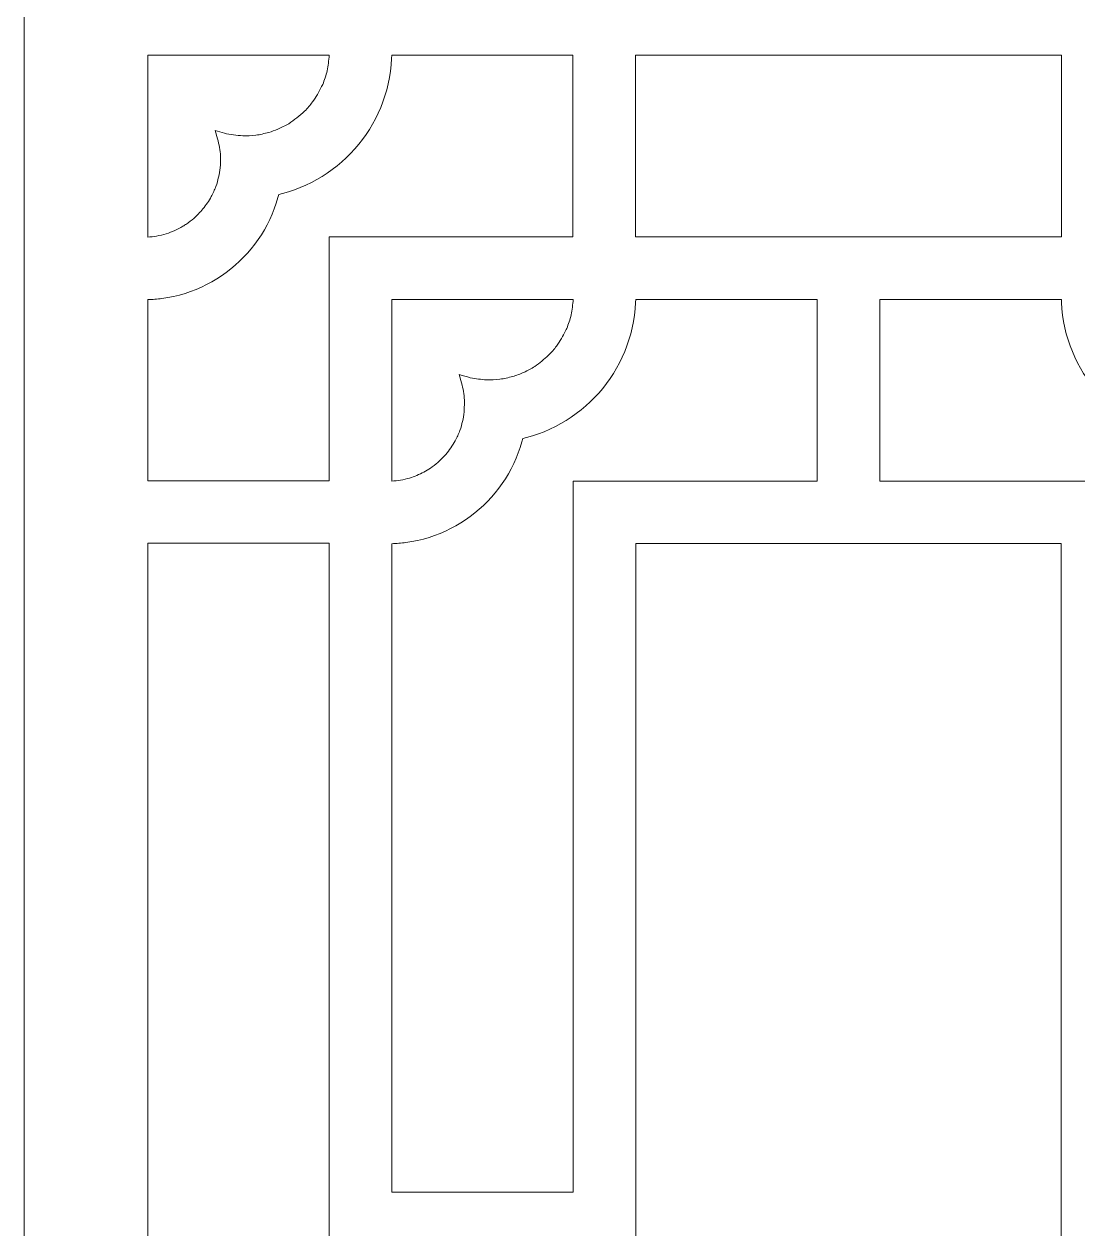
# Model space of a CAD drawing. Header units: centimetres. Extents: x -16.1 to -7.2, y -9.5 to 9.5.
# Drawn here: x -16.137 to -13.483, y -6.053 to -3.02 of the extents above; entities that cross this region are included whole.
import ezdxf

# ---------------------------------------------------------------- set-up
doc = ezdxf.new("R2010")
doc.units = ezdxf.units.CM
doc.header["$MEASUREMENT"] = 0
doc.layers.add('layer 1', color=7, linetype='Continuous')

msp = doc.modelspace()

# ---------------------------------------------------------------- linework, layer by layer
at = {"layer": 'layer 1', "color": 250, "lineweight": 9}
msp.add_open_spline([(-11.98374, 9.5), (-11.98374, 9.5), (-11.98374, -9.5), (-11.98374, -9.5), (-11.98374, -9.5), (-11.98374, -9.5), (-16.13676, -9.5), (-16.13676, -9.5), (-16.13676, -9.5), (-16.13676, -9.5), (-16.13676, 9.5), (-16.13676, 9.5), (-16.13676, 9.5), (-16.13676, 9.5), (-11.98374, 9.5), (-11.98374, 9.5)], degree=3, knots=[0, 0, 0, 0, 0.2, 0.2, 0.2, 0.2, 0.4, 0.4, 0.4, 0.4, 0.6, 0.6, 0.6, 0.6, 1, 1, 1, 1], dxfattribs=at)
at = {"layer": 'layer 1', "color": 7, "lineweight": 9}
for points, knots in [([(-15.29395, -3.32257), (-15.29395, -3.32257), (-15.30393, -3.33429), (-15.30393, -3.33429), (-15.30393, -3.33429), (-15.30393, -3.33429), (-15.31438, -3.34558), (-15.31438, -3.34558), (-15.31438, -3.34558), (-15.31438, -3.34558), (-15.32529, -3.35641), (-15.32529, -3.35641), (-15.32529, -3.35641), (-15.32529, -3.35641), (-15.33663, -3.3668), (-15.33663, -3.3668), (-15.33663, -3.3668), (-15.33663, -3.3668), (-15.34842, -3.37671), (-15.34842, -3.37671), (-15.34842, -3.37671), (-15.34842, -3.37671), (-15.36059, -3.38613), (-15.36059, -3.38613), (-15.36059, -3.38613), (-15.36059, -3.38613), (-15.37317, -3.39505), (-15.37317, -3.39505), (-15.37317, -3.39505), (-15.37317, -3.39505), (-15.38614, -3.40345), (-15.38614, -3.40345), (-15.38614, -3.40345), (-15.38614, -3.40345), (-15.39945, -3.41132), (-15.39945, -3.41132), (-15.39945, -3.41132), (-15.39945, -3.41132), (-15.41312, -3.41863), (-15.41312, -3.41863), (-15.41312, -3.41863), (-15.41312, -3.41863), (-15.42713, -3.42539), (-15.42713, -3.42539), (-15.42713, -3.42539), (-15.42713, -3.42539), (-15.44145, -3.43155), (-15.44145, -3.43155), (-15.44145, -3.43155), (-15.44145, -3.43155), (-15.45609, -3.43713), (-15.45609, -3.43713), (-15.45609, -3.43713), (-15.45609, -3.43713), (-15.47099, -3.4421), (-15.47099, -3.4421), (-15.47099, -3.4421), (-15.47099, -3.4421), (-15.48617, -3.44643), (-15.48617, -3.44643), (-15.48617, -3.44643), (-15.48617, -3.44643), (-15.49533, -3.44863), (-15.49533, -3.44863), (-15.49533, -3.44863), (-15.49533, -3.44863), (-15.49744, -3.45681), (-15.49744, -3.45681), (-15.49744, -3.45681), (-15.49744, -3.45681), (-15.50176, -3.47101), (-15.50176, -3.47101), (-15.50176, -3.47101), (-15.50176, -3.47101), (-15.50663, -3.48492), (-15.50663, -3.48492), (-15.50663, -3.48492), (-15.50663, -3.48492), (-15.51207, -3.49858), (-15.51207, -3.49858), (-15.51207, -3.49858), (-15.51207, -3.49858), (-15.51806, -3.51196), (-15.51806, -3.51196), (-15.51806, -3.51196), (-15.51806, -3.51196), (-15.5246, -3.52503), (-15.5246, -3.52503), (-15.5246, -3.52503), (-15.5246, -3.52503), (-15.53162, -3.53778), (-15.53162, -3.53778), (-15.53162, -3.53778), (-15.53162, -3.53778), (-15.5392, -3.55021), (-15.5392, -3.55021), (-15.5392, -3.55021), (-15.5392, -3.55021), (-15.54724, -3.5623), (-15.54724, -3.5623), (-15.54724, -3.5623), (-15.54724, -3.5623), (-15.55575, -3.57403), (-15.55575, -3.57403), (-15.55575, -3.57403), (-15.55575, -3.57403), (-15.56474, -3.58539), (-15.56474, -3.58539), (-15.56474, -3.58539), (-15.56474, -3.58539), (-15.57417, -3.59638), (-15.57417, -3.59638), (-15.57417, -3.59638), (-15.57417, -3.59638), (-15.58402, -3.60696), (-15.58402, -3.60696), (-15.58402, -3.60696), (-15.58402, -3.60696), (-15.59432, -3.61713), (-15.59432, -3.61713), (-15.59432, -3.61713), (-15.59432, -3.61713), (-15.60502, -3.62687), (-15.60502, -3.62687), (-15.60502, -3.62687), (-15.60502, -3.62687), (-15.61612, -3.63618), (-15.61612, -3.63618), (-15.61612, -3.63618), (-15.61612, -3.63618), (-15.62758, -3.64502), (-15.62758, -3.64502), (-15.62758, -3.64502), (-15.62758, -3.64502), (-15.63943, -3.65341), (-15.63943, -3.65341), (-15.63943, -3.65341), (-15.63943, -3.65341), (-15.65159, -3.66133), (-15.65159, -3.66133), (-15.65159, -3.66133), (-15.65159, -3.66133), (-15.66412, -3.66873), (-15.66412, -3.66873), (-15.66412, -3.66873), (-15.66412, -3.66873), (-15.67697, -3.67563), (-15.67697, -3.67563), (-15.67697, -3.67563), (-15.67697, -3.67563), (-15.69013, -3.682), (-15.69013, -3.682), (-15.69013, -3.682), (-15.69013, -3.682), (-15.70358, -3.68784), (-15.70358, -3.68784), (-15.70358, -3.68784), (-15.70358, -3.68784), (-15.71731, -3.69313), (-15.71731, -3.69313), (-15.71731, -3.69313), (-15.71731, -3.69313), (-15.73131, -3.69785), (-15.73131, -3.69785), (-15.73131, -3.69785), (-15.73131, -3.69785), (-15.74558, -3.70199), (-15.74558, -3.70199), (-15.74558, -3.70199), (-15.74558, -3.70199), (-15.76008, -3.70553), (-15.76008, -3.70553), (-15.76008, -3.70553), (-15.76008, -3.70553), (-15.77479, -3.70847), (-15.77479, -3.70847), (-15.77479, -3.70847), (-15.77479, -3.70847), (-15.78973, -3.7108), (-15.78973, -3.7108), (-15.78973, -3.7108), (-15.80156, -3.71211), (-15.81335, -3.71334), (-15.82527, -3.71362), (-15.82527, -3.71362), (-15.82527, -3.71362), (-15.82527, -4.16979), (-15.82527, -4.16979), (-15.82527, -4.16979), (-15.82527, -4.16979), (-15.368, -4.16979), (-15.368, -4.16979), (-15.368, -4.16979), (-15.368, -4.16979), (-15.368, -3.55577), (-15.368, -3.55577), (-15.368, -3.55577), (-15.368, -3.55577), (-14.75439, -3.55577), (-14.75439, -3.55577), (-14.75439, -3.55577), (-14.75439, -3.55577), (-14.75439, -3.09848), (-14.75439, -3.09848), (-14.75439, -3.09848), (-14.75439, -3.09848), (-15.21092, -3.09848), (-15.21092, -3.09848), (-15.21092, -3.09848), (-15.21092, -3.09848), (-15.21109, -3.10608), (-15.21109, -3.10608), (-15.21109, -3.10608), (-15.21109, -3.10608), (-15.21215, -3.12235), (-15.21215, -3.12235), (-15.21215, -3.12235), (-15.21215, -3.12235), (-15.21396, -3.13844), (-15.21396, -3.13844), (-15.21396, -3.13844), (-15.21396, -3.13844), (-15.21642, -3.15431), (-15.21642, -3.15431), (-15.21642, -3.15431), (-15.21642, -3.15431), (-15.21953, -3.16995), (-15.21953, -3.16995), (-15.21953, -3.16995), (-15.21953, -3.16995), (-15.22333, -3.18535), (-15.22333, -3.18535), (-15.22333, -3.18535), (-15.22333, -3.18535), (-15.2278, -3.20049), (-15.2278, -3.20049), (-15.2278, -3.20049), (-15.2278, -3.20049), (-15.23283, -3.21535), (-15.23283, -3.21535), (-15.23283, -3.21535), (-15.23283, -3.21535), (-15.23851, -3.22992), (-15.23851, -3.22992), (-15.23851, -3.22992), (-15.23851, -3.22992), (-15.24478, -3.2442), (-15.24478, -3.2442), (-15.24478, -3.2442), (-15.24478, -3.2442), (-15.25161, -3.25816), (-15.25161, -3.25816), (-15.25161, -3.25816), (-15.25161, -3.25816), (-15.25902, -3.27176), (-15.25902, -3.27176), (-15.25902, -3.27176), (-15.25902, -3.27176), (-15.26695, -3.28504), (-15.26695, -3.28504), (-15.26695, -3.28504), (-15.26695, -3.28504), (-15.27543, -3.29793), (-15.27543, -3.29793), (-15.27543, -3.29793), (-15.27543, -3.29793), (-15.28446, -3.31046), (-15.28446, -3.31046), (-15.28446, -3.31046), (-15.28446, -3.31046), (-15.29395, -3.32257), (-15.29395, -3.32257)], [0, 0, 0, 0, 0.0144928, 0.0144928, 0.0144928, 0.0144928, 0.0289855, 0.0289855, 0.0289855, 0.0289855, 0.0434783, 0.0434783, 0.0434783, 0.0434783, 0.057971, 0.057971, 0.057971, 0.057971, 0.0724638, 0.0724638, 0.0724638, 0.0724638, 0.0869565, 0.0869565, 0.0869565, 0.0869565, 0.1014493, 0.1014493, 0.1014493, 0.1014493, 0.115942, 0.115942, 0.115942, 0.115942, 0.1304348, 0.1304348, 0.1304348, 0.1304348, 0.1449275, 0.1449275, 0.1449275, 0.1449275, 0.1594203, 0.1594203, 0.1594203, 0.1594203, 0.173913, 0.173913, 0.173913, 0.173913, 0.1884058, 0.1884058, 0.1884058, 0.1884058, 0.2028986, 0.2028986, 0.2028986, 0.2028986, 0.2173913, 0.2173913, 0.2173913, 0.2173913, 0.2318841, 0.2318841, 0.2318841, 0.2318841, 0.2463768, 0.2463768, 0.2463768, 0.2463768, 0.2608696, 0.2608696, 0.2608696, 0.2608696, 0.2753623, 0.2753623, 0.2753623, 0.2753623, 0.2898551, 0.2898551, 0.2898551, 0.2898551, 0.3043478, 0.3043478, 0.3043478, 0.3043478, 0.3188406, 0.3188406, 0.3188406, 0.3188406, 0.3333333, 0.3333333, 0.3333333, 0.3333333, 0.3478261, 0.3478261, 0.3478261, 0.3478261, 0.3623188, 0.3623188, 0.3623188, 0.3623188, 0.3768116, 0.3768116, 0.3768116, 0.3768116, 0.3913043, 0.3913043, 0.3913043, 0.3913043, 0.4057971, 0.4057971, 0.4057971, 0.4057971, 0.4202899, 0.4202899, 0.4202899, 0.4202899, 0.4347826, 0.4347826, 0.4347826, 0.4347826, 0.4492754, 0.4492754, 0.4492754, 0.4492754, 0.4637681, 0.4637681, 0.4637681, 0.4637681, 0.4782609, 0.4782609, 0.4782609, 0.4782609, 0.4927536, 0.4927536, 0.4927536, 0.4927536, 0.5072464, 0.5072464, 0.5072464, 0.5072464, 0.5217391, 0.5217391, 0.5217391, 0.5217391, 0.5362319, 0.5362319, 0.5362319, 0.5362319, 0.5507246, 0.5507246, 0.5507246, 0.5507246, 0.5652174, 0.5652174, 0.5652174, 0.5652174, 0.5797101, 0.5797101, 0.5797101, 0.5797101, 0.5942029, 0.5942029, 0.5942029, 0.5942029, 0.6086957, 0.6086957, 0.6086957, 0.6086957, 0.6231884, 0.6231884, 0.6231884, 0.6231884, 0.6376812, 0.6376812, 0.6376812, 0.6376812, 0.6521739, 0.6521739, 0.6521739, 0.6521739, 0.6666667, 0.6666667, 0.6666667, 0.6666667, 0.6811594, 0.6811594, 0.6811594, 0.6811594, 0.6956522, 0.6956522, 0.6956522, 0.6956522, 0.7101449, 0.7101449, 0.7101449, 0.7101449, 0.7246377, 0.7246377, 0.7246377, 0.7246377, 0.7391304, 0.7391304, 0.7391304, 0.7391304, 0.7536232, 0.7536232, 0.7536232, 0.7536232, 0.7681159, 0.7681159, 0.7681159, 0.7681159, 0.7826087, 0.7826087, 0.7826087, 0.7826087, 0.7971014, 0.7971014, 0.7971014, 0.7971014, 0.8115942, 0.8115942, 0.8115942, 0.8115942, 0.826087, 0.826087, 0.826087, 0.826087, 0.8405797, 0.8405797, 0.8405797, 0.8405797, 0.8550725, 0.8550725, 0.8550725, 0.8550725, 0.8695652, 0.8695652, 0.8695652, 0.8695652, 0.884058, 0.884058, 0.884058, 0.884058, 0.8985507, 0.8985507, 0.8985507, 0.8985507, 0.9130435, 0.9130435, 0.9130435, 0.9130435, 0.9275362, 0.9275362, 0.9275362, 0.9275362, 0.942029, 0.942029, 0.942029, 0.942029, 0.9565217, 0.9565217, 0.9565217, 0.9565217, 0.9710145, 0.9710145, 0.9710145, 0.9710145, 1, 1, 1, 1]), ([(-15.77865, -3.54782), (-15.7641, -3.54285), (-15.75031, -3.53662), (-15.73699, -3.52892), (-15.73699, -3.52892), (-15.73396, -3.52714), (-15.73095, -3.5253), (-15.72798, -3.5234), (-15.72798, -3.5234), (-15.72168, -3.51868), (-15.71518, -3.5142), (-15.7093, -3.50895), (-15.7093, -3.50895), (-15.70112, -3.50154), (-15.69354, -3.49374), (-15.68646, -3.48526), (-15.68646, -3.48526), (-15.67851, -3.4755), (-15.67151, -3.46524), (-15.66519, -3.45434), (-15.66519, -3.45434), (-15.66086, -3.44594), (-15.65701, -3.43737), (-15.65351, -3.4286), (-15.65351, -3.4286), (-15.64837, -3.41338), (-15.64483, -3.39793), (-15.64276, -3.382), (-15.64276, -3.382), (-15.64202, -3.37202), (-15.64178, -3.36204), (-15.64199, -3.35204), (-15.64199, -3.35204), (-15.64314, -3.33733), (-15.64555, -3.32295), (-15.64933, -3.30868), (-15.64933, -3.30868), (-15.64933, -3.30868), (-15.65515, -3.28761), (-15.65515, -3.28761), (-15.65515, -3.28761), (-15.64752, -3.28992), (-15.63989, -3.29233), (-15.63226, -3.29451), (-15.63226, -3.29451), (-15.61703, -3.29799), (-15.60176, -3.30013), (-15.5862, -3.30092), (-15.5862, -3.30092), (-15.57521, -3.30143), (-15.56419, -3.30058), (-15.55328, -3.29941), (-15.55328, -3.29941), (-15.5422, -3.2982), (-15.53129, -3.29553), (-15.5206, -3.29248), (-15.5206, -3.29248), (-15.51281, -3.29019), (-15.50517, -3.28754), (-15.49763, -3.28457), (-15.49763, -3.28457), (-15.4883, -3.28033), (-15.47922, -3.27566), (-15.47031, -3.27056), (-15.47031, -3.27056), (-15.45593, -3.26129), (-15.44261, -3.25082), (-15.43019, -3.239), (-15.43019, -3.239), (-15.42313, -3.23158), (-15.41643, -3.22386), (-15.41009, -3.21583), (-15.41009, -3.21583), (-15.40142, -3.2036), (-15.39382, -3.19082), (-15.38731, -3.17733), (-15.38731, -3.17733), (-15.3864, -3.17542), (-15.38551, -3.17349), (-15.38463, -3.17157), (-15.38463, -3.17157), (-15.38028, -3.16056), (-15.37613, -3.14907), (-15.37361, -3.13749), (-15.37361, -3.13749), (-15.37093, -3.12458), (-15.36918, -3.11166), (-15.36841, -3.09848), (-15.36841, -3.09848), (-15.36841, -3.09848), (-15.82527, -3.09848), (-15.82527, -3.09848), (-15.82527, -3.09848), (-15.82527, -3.09848), (-15.82527, -3.55597), (-15.82527, -3.55597), (-15.82527, -3.55597), (-15.81795, -3.55562), (-15.81045, -3.55503), (-15.80324, -3.55366), (-15.80324, -3.55366), (-15.79495, -3.55206), (-15.78677, -3.55012), (-15.77865, -3.54782)], [0, 0, 0, 0, 0.037037, 0.037037, 0.037037, 0.037037, 0.0740741, 0.0740741, 0.0740741, 0.0740741, 0.1111111, 0.1111111, 0.1111111, 0.1111111, 0.1481481, 0.1481481, 0.1481481, 0.1481481, 0.1851852, 0.1851852, 0.1851852, 0.1851852, 0.2222222, 0.2222222, 0.2222222, 0.2222222, 0.2592593, 0.2592593, 0.2592593, 0.2592593, 0.2962963, 0.2962963, 0.2962963, 0.2962963, 0.3333333, 0.3333333, 0.3333333, 0.3333333, 0.3703704, 0.3703704, 0.3703704, 0.3703704, 0.4074074, 0.4074074, 0.4074074, 0.4074074, 0.4444444, 0.4444444, 0.4444444, 0.4444444, 0.4814815, 0.4814815, 0.4814815, 0.4814815, 0.5185185, 0.5185185, 0.5185185, 0.5185185, 0.5555556, 0.5555556, 0.5555556, 0.5555556, 0.5925926, 0.5925926, 0.5925926, 0.5925926, 0.6296296, 0.6296296, 0.6296296, 0.6296296, 0.6666667, 0.6666667, 0.6666667, 0.6666667, 0.7037037, 0.7037037, 0.7037037, 0.7037037, 0.7407407, 0.7407407, 0.7407407, 0.7407407, 0.7777778, 0.7777778, 0.7777778, 0.7777778, 0.8148148, 0.8148148, 0.8148148, 0.8148148, 0.8518519, 0.8518519, 0.8518519, 0.8518519, 0.8888889, 0.8888889, 0.8888889, 0.8888889, 0.9259259, 0.9259259, 0.9259259, 0.9259259, 1, 1, 1, 1]), ([(-13.52407, -3.09848), (-13.52407, -3.09848), (-14.59712, -3.09848), (-14.59712, -3.09848), (-14.59712, -3.09848), (-14.59712, -3.09848), (-14.59712, -3.55577), (-14.59712, -3.55577), (-14.59712, -3.55577), (-14.59712, -3.55577), (-13.52407, -3.55577), (-13.52407, -3.55577), (-13.52407, -3.55577), (-13.52407, -3.55577), (-13.52407, -3.09848), (-13.52407, -3.09848)], [0, 0, 0, 0, 0.2, 0.2, 0.2, 0.2, 0.4, 0.4, 0.4, 0.4, 0.6, 0.6, 0.6, 0.6, 1, 1, 1, 1]), ([(-14.64446, -3.88632), (-14.64446, -3.88632), (-14.65241, -3.89959), (-14.65241, -3.89959), (-14.65241, -3.89959), (-14.65241, -3.89959), (-14.66089, -3.91249), (-14.66089, -3.91249), (-14.66089, -3.91249), (-14.66089, -3.91249), (-14.66988, -3.925), (-14.66988, -3.925), (-14.66988, -3.925), (-14.66988, -3.925), (-14.67938, -3.93713), (-14.67938, -3.93713), (-14.67938, -3.93713), (-14.67938, -3.93713), (-14.68939, -3.94884), (-14.68939, -3.94884), (-14.68939, -3.94884), (-14.68939, -3.94884), (-14.69983, -3.96012), (-14.69983, -3.96012), (-14.69983, -3.96012), (-14.69983, -3.96012), (-14.71075, -3.97096), (-14.71075, -3.97096), (-14.71075, -3.97096), (-14.71075, -3.97096), (-14.72209, -3.98136), (-14.72209, -3.98136), (-14.72209, -3.98136), (-14.72209, -3.98136), (-14.73386, -3.99125), (-14.73386, -3.99125), (-14.73386, -3.99125), (-14.73386, -3.99125), (-14.74605, -4.00068), (-14.74605, -4.00068), (-14.74605, -4.00068), (-14.74605, -4.00068), (-14.75863, -4.00961), (-14.75863, -4.00961), (-14.75863, -4.00961), (-14.75863, -4.00961), (-14.77159, -4.01801), (-14.77159, -4.01801), (-14.77159, -4.01801), (-14.77159, -4.01801), (-14.7849, -4.02588), (-14.7849, -4.02588), (-14.7849, -4.02588), (-14.7849, -4.02588), (-14.79856, -4.03319), (-14.79856, -4.03319), (-14.79856, -4.03319), (-14.79856, -4.03319), (-14.81258, -4.03993), (-14.81258, -4.03993), (-14.81258, -4.03993), (-14.81258, -4.03993), (-14.82689, -4.04611), (-14.82689, -4.04611), (-14.82689, -4.04611), (-14.82689, -4.04611), (-14.84152, -4.05169), (-14.84152, -4.05169), (-14.84152, -4.05169), (-14.84152, -4.05169), (-14.85642, -4.05666), (-14.85642, -4.05666), (-14.85642, -4.05666), (-14.85642, -4.05666), (-14.87163, -4.06099), (-14.87163, -4.06099), (-14.87163, -4.06099), (-14.87163, -4.06099), (-14.88076, -4.06319), (-14.88076, -4.06319), (-14.88076, -4.06319), (-14.88076, -4.06319), (-14.88289, -4.07136), (-14.88289, -4.07136), (-14.88289, -4.07136), (-14.88289, -4.07136), (-14.88719, -4.08555), (-14.88719, -4.08555), (-14.88719, -4.08555), (-14.88719, -4.08555), (-14.89208, -4.09948), (-14.89208, -4.09948), (-14.89208, -4.09948), (-14.89208, -4.09948), (-14.89752, -4.11314), (-14.89752, -4.11314), (-14.89752, -4.11314), (-14.89752, -4.11314), (-14.90351, -4.12652), (-14.90351, -4.12652), (-14.90351, -4.12652), (-14.90351, -4.12652), (-14.91002, -4.13958), (-14.91002, -4.13958), (-14.91002, -4.13958), (-14.91002, -4.13958), (-14.91708, -4.15234), (-14.91708, -4.15234), (-14.91708, -4.15234), (-14.91708, -4.15234), (-14.92463, -4.16476), (-14.92463, -4.16476), (-14.92463, -4.16476), (-14.92463, -4.16476), (-14.93266, -4.17686), (-14.93266, -4.17686), (-14.93266, -4.17686), (-14.93266, -4.17686), (-14.9412, -4.18859), (-14.9412, -4.18859), (-14.9412, -4.18859), (-14.9412, -4.18859), (-14.95017, -4.19995), (-14.95017, -4.19995), (-14.95017, -4.19995), (-14.95017, -4.19995), (-14.95963, -4.21092), (-14.95963, -4.21092), (-14.95963, -4.21092), (-14.95963, -4.21092), (-14.96947, -4.2215), (-14.96947, -4.2215), (-14.96947, -4.2215), (-14.96947, -4.2215), (-14.97976, -4.23168), (-14.97976, -4.23168), (-14.97976, -4.23168), (-14.97976, -4.23168), (-14.99047, -4.24143), (-14.99047, -4.24143), (-14.99047, -4.24143), (-14.99047, -4.24143), (-15.00156, -4.25072), (-15.00156, -4.25072), (-15.00156, -4.25072), (-15.00156, -4.25072), (-15.01301, -4.25958), (-15.01301, -4.25958), (-15.01301, -4.25958), (-15.01301, -4.25958), (-15.02485, -4.26796), (-15.02485, -4.26796), (-15.02485, -4.26796), (-15.02485, -4.26796), (-15.03705, -4.27587), (-15.03705, -4.27587), (-15.03705, -4.27587), (-15.03705, -4.27587), (-15.04957, -4.28328), (-15.04957, -4.28328), (-15.04957, -4.28328), (-15.04957, -4.28328), (-15.0624, -4.29018), (-15.0624, -4.29018), (-15.0624, -4.29018), (-15.0624, -4.29018), (-15.07558, -4.29656), (-15.07558, -4.29656), (-15.07558, -4.29656), (-15.07558, -4.29656), (-15.08904, -4.3024), (-15.08904, -4.3024), (-15.08904, -4.3024), (-15.08904, -4.3024), (-15.10276, -4.30768), (-15.10276, -4.30768), (-15.10276, -4.30768), (-15.10276, -4.30768), (-15.11677, -4.31241), (-15.11677, -4.31241), (-15.11677, -4.31241), (-15.11677, -4.31241), (-15.13104, -4.31655), (-15.13104, -4.31655), (-15.13104, -4.31655), (-15.13104, -4.31655), (-15.14551, -4.32009), (-15.14551, -4.32009), (-15.14551, -4.32009), (-15.14551, -4.32009), (-15.16024, -4.32303), (-15.16024, -4.32303), (-15.16024, -4.32303), (-15.16024, -4.32303), (-15.17518, -4.32534), (-15.17518, -4.32534), (-15.17518, -4.32534), (-15.18702, -4.32665), (-15.19878, -4.32789), (-15.21073, -4.32817), (-15.21073, -4.32817), (-15.21073, -4.32817), (-15.21073, -5.96103), (-15.21073, -5.96103), (-15.21073, -5.96103), (-15.21073, -5.96103), (-14.75343, -5.96103), (-14.75343, -5.96103), (-14.75343, -5.96103), (-14.75343, -5.96103), (-14.75343, -4.17033), (-14.75343, -4.17033), (-14.75343, -4.17033), (-14.75343, -4.17033), (-14.13889, -4.17033), (-14.13889, -4.17033), (-14.13889, -4.17033), (-14.13889, -4.17033), (-14.13889, -3.71304), (-14.13889, -3.71304), (-14.13889, -3.71304), (-14.13889, -3.71304), (-14.59635, -3.71304), (-14.59635, -3.71304), (-14.59635, -3.71304), (-14.59635, -3.71304), (-14.59651, -3.72064), (-14.59651, -3.72064), (-14.59651, -3.72064), (-14.59651, -3.72064), (-14.59761, -3.73691), (-14.59761, -3.73691), (-14.59761, -3.73691), (-14.59761, -3.73691), (-14.59939, -3.753), (-14.59939, -3.753), (-14.59939, -3.753), (-14.59939, -3.753), (-14.60188, -3.76886), (-14.60188, -3.76886), (-14.60188, -3.76886), (-14.60188, -3.76886), (-14.60499, -3.78449), (-14.60499, -3.78449), (-14.60499, -3.78449), (-14.60499, -3.78449), (-14.60879, -3.79989), (-14.60879, -3.79989), (-14.60879, -3.79989), (-14.60879, -3.79989), (-14.61322, -3.81505), (-14.61322, -3.81505), (-14.61322, -3.81505), (-14.61322, -3.81505), (-14.61829, -3.82991), (-14.61829, -3.82991), (-14.61829, -3.82991), (-14.61829, -3.82991), (-14.62397, -3.84448), (-14.62397, -3.84448), (-14.62397, -3.84448), (-14.62397, -3.84448), (-14.63021, -3.85875), (-14.63021, -3.85875), (-14.63021, -3.85875), (-14.63021, -3.85875), (-14.63704, -3.87272), (-14.63704, -3.87272), (-14.63704, -3.87272), (-14.63704, -3.87272), (-14.64446, -3.88632), (-14.64446, -3.88632)], [0, 0, 0, 0, 0.0144928, 0.0144928, 0.0144928, 0.0144928, 0.0289855, 0.0289855, 0.0289855, 0.0289855, 0.0434783, 0.0434783, 0.0434783, 0.0434783, 0.057971, 0.057971, 0.057971, 0.057971, 0.0724638, 0.0724638, 0.0724638, 0.0724638, 0.0869565, 0.0869565, 0.0869565, 0.0869565, 0.1014493, 0.1014493, 0.1014493, 0.1014493, 0.115942, 0.115942, 0.115942, 0.115942, 0.1304348, 0.1304348, 0.1304348, 0.1304348, 0.1449275, 0.1449275, 0.1449275, 0.1449275, 0.1594203, 0.1594203, 0.1594203, 0.1594203, 0.173913, 0.173913, 0.173913, 0.173913, 0.1884058, 0.1884058, 0.1884058, 0.1884058, 0.2028986, 0.2028986, 0.2028986, 0.2028986, 0.2173913, 0.2173913, 0.2173913, 0.2173913, 0.2318841, 0.2318841, 0.2318841, 0.2318841, 0.2463768, 0.2463768, 0.2463768, 0.2463768, 0.2608696, 0.2608696, 0.2608696, 0.2608696, 0.2753623, 0.2753623, 0.2753623, 0.2753623, 0.2898551, 0.2898551, 0.2898551, 0.2898551, 0.3043478, 0.3043478, 0.3043478, 0.3043478, 0.3188406, 0.3188406, 0.3188406, 0.3188406, 0.3333333, 0.3333333, 0.3333333, 0.3333333, 0.3478261, 0.3478261, 0.3478261, 0.3478261, 0.3623188, 0.3623188, 0.3623188, 0.3623188, 0.3768116, 0.3768116, 0.3768116, 0.3768116, 0.3913043, 0.3913043, 0.3913043, 0.3913043, 0.4057971, 0.4057971, 0.4057971, 0.4057971, 0.4202899, 0.4202899, 0.4202899, 0.4202899, 0.4347826, 0.4347826, 0.4347826, 0.4347826, 0.4492754, 0.4492754, 0.4492754, 0.4492754, 0.4637681, 0.4637681, 0.4637681, 0.4637681, 0.4782609, 0.4782609, 0.4782609, 0.4782609, 0.4927536, 0.4927536, 0.4927536, 0.4927536, 0.5072464, 0.5072464, 0.5072464, 0.5072464, 0.5217391, 0.5217391, 0.5217391, 0.5217391, 0.5362319, 0.5362319, 0.5362319, 0.5362319, 0.5507246, 0.5507246, 0.5507246, 0.5507246, 0.5652174, 0.5652174, 0.5652174, 0.5652174, 0.5797101, 0.5797101, 0.5797101, 0.5797101, 0.5942029, 0.5942029, 0.5942029, 0.5942029, 0.6086957, 0.6086957, 0.6086957, 0.6086957, 0.6231884, 0.6231884, 0.6231884, 0.6231884, 0.6376812, 0.6376812, 0.6376812, 0.6376812, 0.6521739, 0.6521739, 0.6521739, 0.6521739, 0.6666667, 0.6666667, 0.6666667, 0.6666667, 0.6811594, 0.6811594, 0.6811594, 0.6811594, 0.6956522, 0.6956522, 0.6956522, 0.6956522, 0.7101449, 0.7101449, 0.7101449, 0.7101449, 0.7246377, 0.7246377, 0.7246377, 0.7246377, 0.7391304, 0.7391304, 0.7391304, 0.7391304, 0.7536232, 0.7536232, 0.7536232, 0.7536232, 0.7681159, 0.7681159, 0.7681159, 0.7681159, 0.7826087, 0.7826087, 0.7826087, 0.7826087, 0.7971014, 0.7971014, 0.7971014, 0.7971014, 0.8115942, 0.8115942, 0.8115942, 0.8115942, 0.826087, 0.826087, 0.826087, 0.826087, 0.8405797, 0.8405797, 0.8405797, 0.8405797, 0.8550725, 0.8550725, 0.8550725, 0.8550725, 0.8695652, 0.8695652, 0.8695652, 0.8695652, 0.884058, 0.884058, 0.884058, 0.884058, 0.8985507, 0.8985507, 0.8985507, 0.8985507, 0.9130435, 0.9130435, 0.9130435, 0.9130435, 0.9275362, 0.9275362, 0.9275362, 0.9275362, 0.942029, 0.942029, 0.942029, 0.942029, 0.9565217, 0.9565217, 0.9565217, 0.9565217, 0.9710145, 0.9710145, 0.9710145, 0.9710145, 1, 1, 1, 1]), ([(-15.16563, -4.16282), (-15.15951, -4.16108), (-15.15336, -4.15852), (-15.1475, -4.15606), (-15.1475, -4.15606), (-15.13561, -4.15096), (-15.12432, -4.1449), (-15.11343, -4.13796), (-15.11343, -4.13796), (-15.10711, -4.13323), (-15.10063, -4.12874), (-15.09476, -4.1235), (-15.09476, -4.1235), (-15.08772, -4.11713), (-15.08113, -4.11049), (-15.07489, -4.10334), (-15.07489, -4.10334), (-15.06568, -4.09257), (-15.05775, -4.08114), (-15.05061, -4.06888), (-15.05061, -4.06888), (-15.04632, -4.06048), (-15.04244, -4.05192), (-15.03897, -4.04316), (-15.03897, -4.04316), (-15.03382, -4.02794), (-15.03029, -4.01249), (-15.02822, -3.99655), (-15.02822, -3.99655), (-15.02822, -3.99655), (-15.02745, -3.9666), (-15.02745, -3.9666), (-15.02745, -3.9666), (-15.0286, -3.95189), (-15.03101, -3.93751), (-15.03478, -3.92324), (-15.03478, -3.92324), (-15.03478, -3.92324), (-15.0406, -3.90214), (-15.0406, -3.90214), (-15.0406, -3.90214), (-15.03139, -3.90495), (-15.02228, -3.9081), (-15.01288, -3.91013), (-15.01288, -3.91013), (-14.99923, -3.91299), (-14.98555, -3.91476), (-14.97164, -3.91546), (-14.97164, -3.91546), (-14.96067, -3.91597), (-14.94965, -3.91514), (-14.93873, -3.91397), (-14.93873, -3.91397), (-14.92766, -3.91276), (-14.91675, -3.91009), (-14.90605, -3.90702), (-14.90605, -3.90702), (-14.89646, -3.90421), (-14.88699, -3.90101), (-14.87797, -3.89676), (-14.87797, -3.89676), (-14.86851, -3.89224), (-14.85916, -3.88747), (-14.85046, -3.88162), (-14.85046, -3.88162), (-14.83804, -3.87322), (-14.82651, -3.86389), (-14.81565, -3.85356), (-14.81565, -3.85356), (-14.80859, -3.84614), (-14.80189, -3.83842), (-14.79555, -3.83038), (-14.79555, -3.83038), (-14.78687, -3.81816), (-14.77928, -3.80538), (-14.77277, -3.79188), (-14.77277, -3.79188), (-14.77186, -3.78998), (-14.77093, -3.78805), (-14.77006, -3.78612), (-14.77006, -3.78612), (-14.76574, -3.77512), (-14.76158, -3.76363), (-14.75907, -3.75205), (-14.75907, -3.75205), (-14.75636, -3.73914), (-14.75464, -3.72622), (-14.75384, -3.71304), (-14.75384, -3.71304), (-14.75384, -3.71304), (-15.21073, -3.71304), (-15.21073, -3.71304), (-15.21073, -3.71304), (-15.21073, -3.71304), (-15.21073, -4.17053), (-15.21073, -4.17053), (-15.21073, -4.17053), (-15.2034, -4.17018), (-15.19591, -4.16959), (-15.18869, -4.16822), (-15.18869, -4.16822), (-15.18092, -4.16672), (-15.17326, -4.16491), (-15.16563, -4.16282)], [0, 0, 0, 0, 0.037037, 0.037037, 0.037037, 0.037037, 0.0740741, 0.0740741, 0.0740741, 0.0740741, 0.1111111, 0.1111111, 0.1111111, 0.1111111, 0.1481481, 0.1481481, 0.1481481, 0.1481481, 0.1851852, 0.1851852, 0.1851852, 0.1851852, 0.2222222, 0.2222222, 0.2222222, 0.2222222, 0.2592593, 0.2592593, 0.2592593, 0.2592593, 0.2962963, 0.2962963, 0.2962963, 0.2962963, 0.3333333, 0.3333333, 0.3333333, 0.3333333, 0.3703704, 0.3703704, 0.3703704, 0.3703704, 0.4074074, 0.4074074, 0.4074074, 0.4074074, 0.4444444, 0.4444444, 0.4444444, 0.4444444, 0.4814815, 0.4814815, 0.4814815, 0.4814815, 0.5185185, 0.5185185, 0.5185185, 0.5185185, 0.5555556, 0.5555556, 0.5555556, 0.5555556, 0.5925926, 0.5925926, 0.5925926, 0.5925926, 0.6296296, 0.6296296, 0.6296296, 0.6296296, 0.6666667, 0.6666667, 0.6666667, 0.6666667, 0.7037037, 0.7037037, 0.7037037, 0.7037037, 0.7407407, 0.7407407, 0.7407407, 0.7407407, 0.7777778, 0.7777778, 0.7777778, 0.7777778, 0.8148148, 0.8148148, 0.8148148, 0.8148148, 0.8518519, 0.8518519, 0.8518519, 0.8518519, 0.8888889, 0.8888889, 0.8888889, 0.8888889, 0.9259259, 0.9259259, 0.9259259, 0.9259259, 1, 1, 1, 1]), ([(-13.01774, -4.30768), (-13.01774, -4.30768), (-13.03147, -4.3024), (-13.03147, -4.3024), (-13.03147, -4.3024), (-13.03147, -4.3024), (-13.04492, -4.29656), (-13.04492, -4.29656), (-13.04492, -4.29656), (-13.04492, -4.29656), (-13.05808, -4.29018), (-13.05808, -4.29018), (-13.05808, -4.29018), (-13.05808, -4.29018), (-13.07093, -4.28328), (-13.07093, -4.28328), (-13.07093, -4.28328), (-13.07093, -4.28328), (-13.08345, -4.27587), (-13.08345, -4.27587), (-13.08345, -4.27587), (-13.08345, -4.27587), (-13.09565, -4.26796), (-13.09565, -4.26796), (-13.09565, -4.26796), (-13.09565, -4.26796), (-13.10747, -4.25958), (-13.10747, -4.25958), (-13.10747, -4.25958), (-13.10747, -4.25958), (-13.11895, -4.25072), (-13.11895, -4.25072), (-13.11895, -4.25072), (-13.11895, -4.25072), (-13.13003, -4.24143), (-13.13003, -4.24143), (-13.13003, -4.24143), (-13.13003, -4.24143), (-13.14072, -4.23168), (-13.14072, -4.23168), (-13.14072, -4.23168), (-13.14072, -4.23168), (-13.15103, -4.2215), (-13.15103, -4.2215), (-13.15103, -4.2215), (-13.15103, -4.2215), (-13.1609, -4.21092), (-13.1609, -4.21092), (-13.1609, -4.21092), (-13.1609, -4.21092), (-13.17031, -4.19995), (-13.17031, -4.19995), (-13.17031, -4.19995), (-13.17031, -4.19995), (-13.1793, -4.18859), (-13.1793, -4.18859), (-13.1793, -4.18859), (-13.1793, -4.18859), (-13.18781, -4.17686), (-13.18781, -4.17686), (-13.18781, -4.17686), (-13.18781, -4.17686), (-13.19588, -4.16476), (-13.19588, -4.16476), (-13.19588, -4.16476), (-13.19588, -4.16476), (-13.20343, -4.15234), (-13.20343, -4.15234), (-13.20343, -4.15234), (-13.20343, -4.15234), (-13.21045, -4.13958), (-13.21045, -4.13958), (-13.21045, -4.13958), (-13.21045, -4.13958), (-13.21699, -4.12652), (-13.21699, -4.12652), (-13.21699, -4.12652), (-13.21699, -4.12652), (-13.22298, -4.11314), (-13.22298, -4.11314), (-13.22298, -4.11314), (-13.22298, -4.11314), (-13.22842, -4.09948), (-13.22842, -4.09948), (-13.22842, -4.09948), (-13.22842, -4.09948), (-13.23331, -4.08555), (-13.23331, -4.08555), (-13.23331, -4.08555), (-13.23331, -4.08555), (-13.23764, -4.07136), (-13.23764, -4.07136), (-13.23764, -4.07136), (-13.23764, -4.07136), (-13.23974, -4.06319), (-13.23974, -4.06319), (-13.23974, -4.06319), (-13.23974, -4.06319), (-13.2489, -4.06099), (-13.2489, -4.06099), (-13.2489, -4.06099), (-13.2489, -4.06099), (-13.26408, -4.05666), (-13.26408, -4.05666), (-13.26408, -4.05666), (-13.26408, -4.05666), (-13.27899, -4.05169), (-13.27899, -4.05169), (-13.27899, -4.05169), (-13.27899, -4.05169), (-13.29362, -4.04611), (-13.29362, -4.04611), (-13.29362, -4.04611), (-13.29362, -4.04611), (-13.30792, -4.03993), (-13.30792, -4.03993), (-13.30792, -4.03993), (-13.30792, -4.03993), (-13.32192, -4.03319), (-13.32192, -4.03319), (-13.32192, -4.03319), (-13.32192, -4.03319), (-13.3356, -4.02588), (-13.3356, -4.02588), (-13.3356, -4.02588), (-13.3356, -4.02588), (-13.34894, -4.01801), (-13.34894, -4.01801), (-13.34894, -4.01801), (-13.34894, -4.01801), (-13.36188, -4.00961), (-13.36188, -4.00961), (-13.36188, -4.00961), (-13.36188, -4.00961), (-13.37445, -4.00068), (-13.37445, -4.00068), (-13.37445, -4.00068), (-13.37445, -4.00068), (-13.38662, -3.99125), (-13.38662, -3.99125), (-13.38662, -3.99125), (-13.38662, -3.99125), (-13.39841, -3.98136), (-13.39841, -3.98136), (-13.39841, -3.98136), (-13.39841, -3.98136), (-13.40976, -3.97096), (-13.40976, -3.97096), (-13.40976, -3.97096), (-13.40976, -3.97096), (-13.42067, -3.96012), (-13.42067, -3.96012), (-13.42067, -3.96012), (-13.42067, -3.96012), (-13.43114, -3.94884), (-13.43114, -3.94884), (-13.43114, -3.94884), (-13.43114, -3.94884), (-13.4411, -3.93713), (-13.4411, -3.93713), (-13.4411, -3.93713), (-13.4411, -3.93713), (-13.45062, -3.925), (-13.45062, -3.925), (-13.45062, -3.925), (-13.45062, -3.925), (-13.45962, -3.91249), (-13.45962, -3.91249), (-13.45962, -3.91249), (-13.45962, -3.91249), (-13.46809, -3.89959), (-13.46809, -3.89959), (-13.46809, -3.89959), (-13.46809, -3.89959), (-13.47605, -3.88632), (-13.47605, -3.88632), (-13.47605, -3.88632), (-13.47605, -3.88632), (-13.48343, -3.87272), (-13.48343, -3.87272), (-13.48343, -3.87272), (-13.48343, -3.87272), (-13.49027, -3.85875), (-13.49027, -3.85875), (-13.49027, -3.85875), (-13.49027, -3.85875), (-13.49656, -3.84448), (-13.49656, -3.84448), (-13.49656, -3.84448), (-13.49656, -3.84448), (-13.50222, -3.82991), (-13.50222, -3.82991), (-13.50222, -3.82991), (-13.50222, -3.82991), (-13.50728, -3.81505), (-13.50728, -3.81505), (-13.50728, -3.81505), (-13.50728, -3.81505), (-13.51171, -3.79989), (-13.51171, -3.79989), (-13.51171, -3.79989), (-13.51171, -3.79989), (-13.51551, -3.78449), (-13.51551, -3.78449), (-13.51551, -3.78449), (-13.51551, -3.78449), (-13.51865, -3.76886), (-13.51865, -3.76886), (-13.51865, -3.76886), (-13.51865, -3.76886), (-13.52111, -3.753), (-13.52111, -3.753), (-13.52111, -3.753), (-13.52111, -3.753), (-13.52289, -3.73691), (-13.52289, -3.73691), (-13.52289, -3.73691), (-13.52289, -3.73691), (-13.52396, -3.72064), (-13.52396, -3.72064), (-13.52396, -3.72064), (-13.52396, -3.72064), (-13.52415, -3.71304), (-13.52415, -3.71304), (-13.52415, -3.71304), (-13.52415, -3.71304), (-13.98161, -3.71304), (-13.98161, -3.71304), (-13.98161, -3.71304), (-13.98161, -3.71304), (-13.98161, -4.17033), (-13.98161, -4.17033), (-13.98161, -4.17033), (-13.98161, -4.17033), (-13.36707, -4.17033), (-13.36707, -4.17033), (-13.36707, -4.17033), (-13.36707, -4.17033), (-13.36707, -5.96103), (-13.36707, -5.96103), (-13.36707, -5.96103), (-13.36707, -5.96103), (-12.90977, -5.96103), (-12.90977, -5.96103), (-12.90977, -5.96103), (-12.90977, -5.96103), (-12.90977, -4.32817), (-12.90977, -4.32817), (-12.90977, -4.32817), (-12.92172, -4.32789), (-12.93348, -4.32665), (-12.94535, -4.32534), (-12.94535, -4.32534), (-12.94535, -4.32534), (-12.96028, -4.32303), (-12.96028, -4.32303), (-12.96028, -4.32303), (-12.96028, -4.32303), (-12.975, -4.32009), (-12.975, -4.32009), (-12.975, -4.32009), (-12.975, -4.32009), (-12.98949, -4.31655), (-12.98949, -4.31655), (-12.98949, -4.31655), (-12.98949, -4.31655), (-13.00374, -4.31241), (-13.00374, -4.31241), (-13.00374, -4.31241), (-13.00374, -4.31241), (-13.01774, -4.30768), (-13.01774, -4.30768)], [0, 0, 0, 0, 0.0144928, 0.0144928, 0.0144928, 0.0144928, 0.0289855, 0.0289855, 0.0289855, 0.0289855, 0.0434783, 0.0434783, 0.0434783, 0.0434783, 0.057971, 0.057971, 0.057971, 0.057971, 0.0724638, 0.0724638, 0.0724638, 0.0724638, 0.0869565, 0.0869565, 0.0869565, 0.0869565, 0.1014493, 0.1014493, 0.1014493, 0.1014493, 0.115942, 0.115942, 0.115942, 0.115942, 0.1304348, 0.1304348, 0.1304348, 0.1304348, 0.1449275, 0.1449275, 0.1449275, 0.1449275, 0.1594203, 0.1594203, 0.1594203, 0.1594203, 0.173913, 0.173913, 0.173913, 0.173913, 0.1884058, 0.1884058, 0.1884058, 0.1884058, 0.2028986, 0.2028986, 0.2028986, 0.2028986, 0.2173913, 0.2173913, 0.2173913, 0.2173913, 0.2318841, 0.2318841, 0.2318841, 0.2318841, 0.2463768, 0.2463768, 0.2463768, 0.2463768, 0.2608696, 0.2608696, 0.2608696, 0.2608696, 0.2753623, 0.2753623, 0.2753623, 0.2753623, 0.2898551, 0.2898551, 0.2898551, 0.2898551, 0.3043478, 0.3043478, 0.3043478, 0.3043478, 0.3188406, 0.3188406, 0.3188406, 0.3188406, 0.3333333, 0.3333333, 0.3333333, 0.3333333, 0.3478261, 0.3478261, 0.3478261, 0.3478261, 0.3623188, 0.3623188, 0.3623188, 0.3623188, 0.3768116, 0.3768116, 0.3768116, 0.3768116, 0.3913043, 0.3913043, 0.3913043, 0.3913043, 0.4057971, 0.4057971, 0.4057971, 0.4057971, 0.4202899, 0.4202899, 0.4202899, 0.4202899, 0.4347826, 0.4347826, 0.4347826, 0.4347826, 0.4492754, 0.4492754, 0.4492754, 0.4492754, 0.4637681, 0.4637681, 0.4637681, 0.4637681, 0.4782609, 0.4782609, 0.4782609, 0.4782609, 0.4927536, 0.4927536, 0.4927536, 0.4927536, 0.5072464, 0.5072464, 0.5072464, 0.5072464, 0.5217391, 0.5217391, 0.5217391, 0.5217391, 0.5362319, 0.5362319, 0.5362319, 0.5362319, 0.5507246, 0.5507246, 0.5507246, 0.5507246, 0.5652174, 0.5652174, 0.5652174, 0.5652174, 0.5797101, 0.5797101, 0.5797101, 0.5797101, 0.5942029, 0.5942029, 0.5942029, 0.5942029, 0.6086957, 0.6086957, 0.6086957, 0.6086957, 0.6231884, 0.6231884, 0.6231884, 0.6231884, 0.6376812, 0.6376812, 0.6376812, 0.6376812, 0.6521739, 0.6521739, 0.6521739, 0.6521739, 0.6666667, 0.6666667, 0.6666667, 0.6666667, 0.6811594, 0.6811594, 0.6811594, 0.6811594, 0.6956522, 0.6956522, 0.6956522, 0.6956522, 0.7101449, 0.7101449, 0.7101449, 0.7101449, 0.7246377, 0.7246377, 0.7246377, 0.7246377, 0.7391304, 0.7391304, 0.7391304, 0.7391304, 0.7536232, 0.7536232, 0.7536232, 0.7536232, 0.7681159, 0.7681159, 0.7681159, 0.7681159, 0.7826087, 0.7826087, 0.7826087, 0.7826087, 0.7971014, 0.7971014, 0.7971014, 0.7971014, 0.8115942, 0.8115942, 0.8115942, 0.8115942, 0.826087, 0.826087, 0.826087, 0.826087, 0.8405797, 0.8405797, 0.8405797, 0.8405797, 0.8550725, 0.8550725, 0.8550725, 0.8550725, 0.8695652, 0.8695652, 0.8695652, 0.8695652, 0.884058, 0.884058, 0.884058, 0.884058, 0.8985507, 0.8985507, 0.8985507, 0.8985507, 0.9130435, 0.9130435, 0.9130435, 0.9130435, 0.9275362, 0.9275362, 0.9275362, 0.9275362, 0.942029, 0.942029, 0.942029, 0.942029, 0.9565217, 0.9565217, 0.9565217, 0.9565217, 0.9710145, 0.9710145, 0.9710145, 0.9710145, 1, 1, 1, 1]), ([(-15.82527, -4.32706), (-15.82527, -4.32706), (-15.82527, -7.75155), (-15.82527, -7.75155), (-15.82527, -7.75155), (-15.82527, -7.75155), (-15.368, -7.75155), (-15.368, -7.75155), (-15.368, -7.75155), (-15.368, -7.75155), (-15.368, -4.32706), (-15.368, -4.32706), (-15.368, -4.32706), (-15.368, -4.32706), (-15.82527, -4.32706), (-15.82527, -4.32706)], [0, 0, 0, 0, 0.2, 0.2, 0.2, 0.2, 0.4, 0.4, 0.4, 0.4, 0.6, 0.6, 0.6, 0.6, 1, 1, 1, 1]), ([(-13.52434, -4.32758), (-13.52434, -4.32758), (-14.59619, -4.32758), (-14.59619, -4.32758), (-14.59619, -4.32758), (-14.59619, -4.32758), (-14.59619, -7.75177), (-14.59619, -7.75177), (-14.59619, -7.75177), (-14.59619, -7.75177), (-13.52434, -7.75177), (-13.52434, -7.75177), (-13.52434, -7.75177), (-13.52434, -7.75177), (-13.52434, -4.32758), (-13.52434, -4.32758)], [0, 0, 0, 0, 0.2, 0.2, 0.2, 0.2, 0.4, 0.4, 0.4, 0.4, 0.6, 0.6, 0.6, 0.6, 1, 1, 1, 1])]:
    msp.add_open_spline(points, degree=3, knots=knots, dxfattribs=at)

doc.saveas('drawing.dxf')
